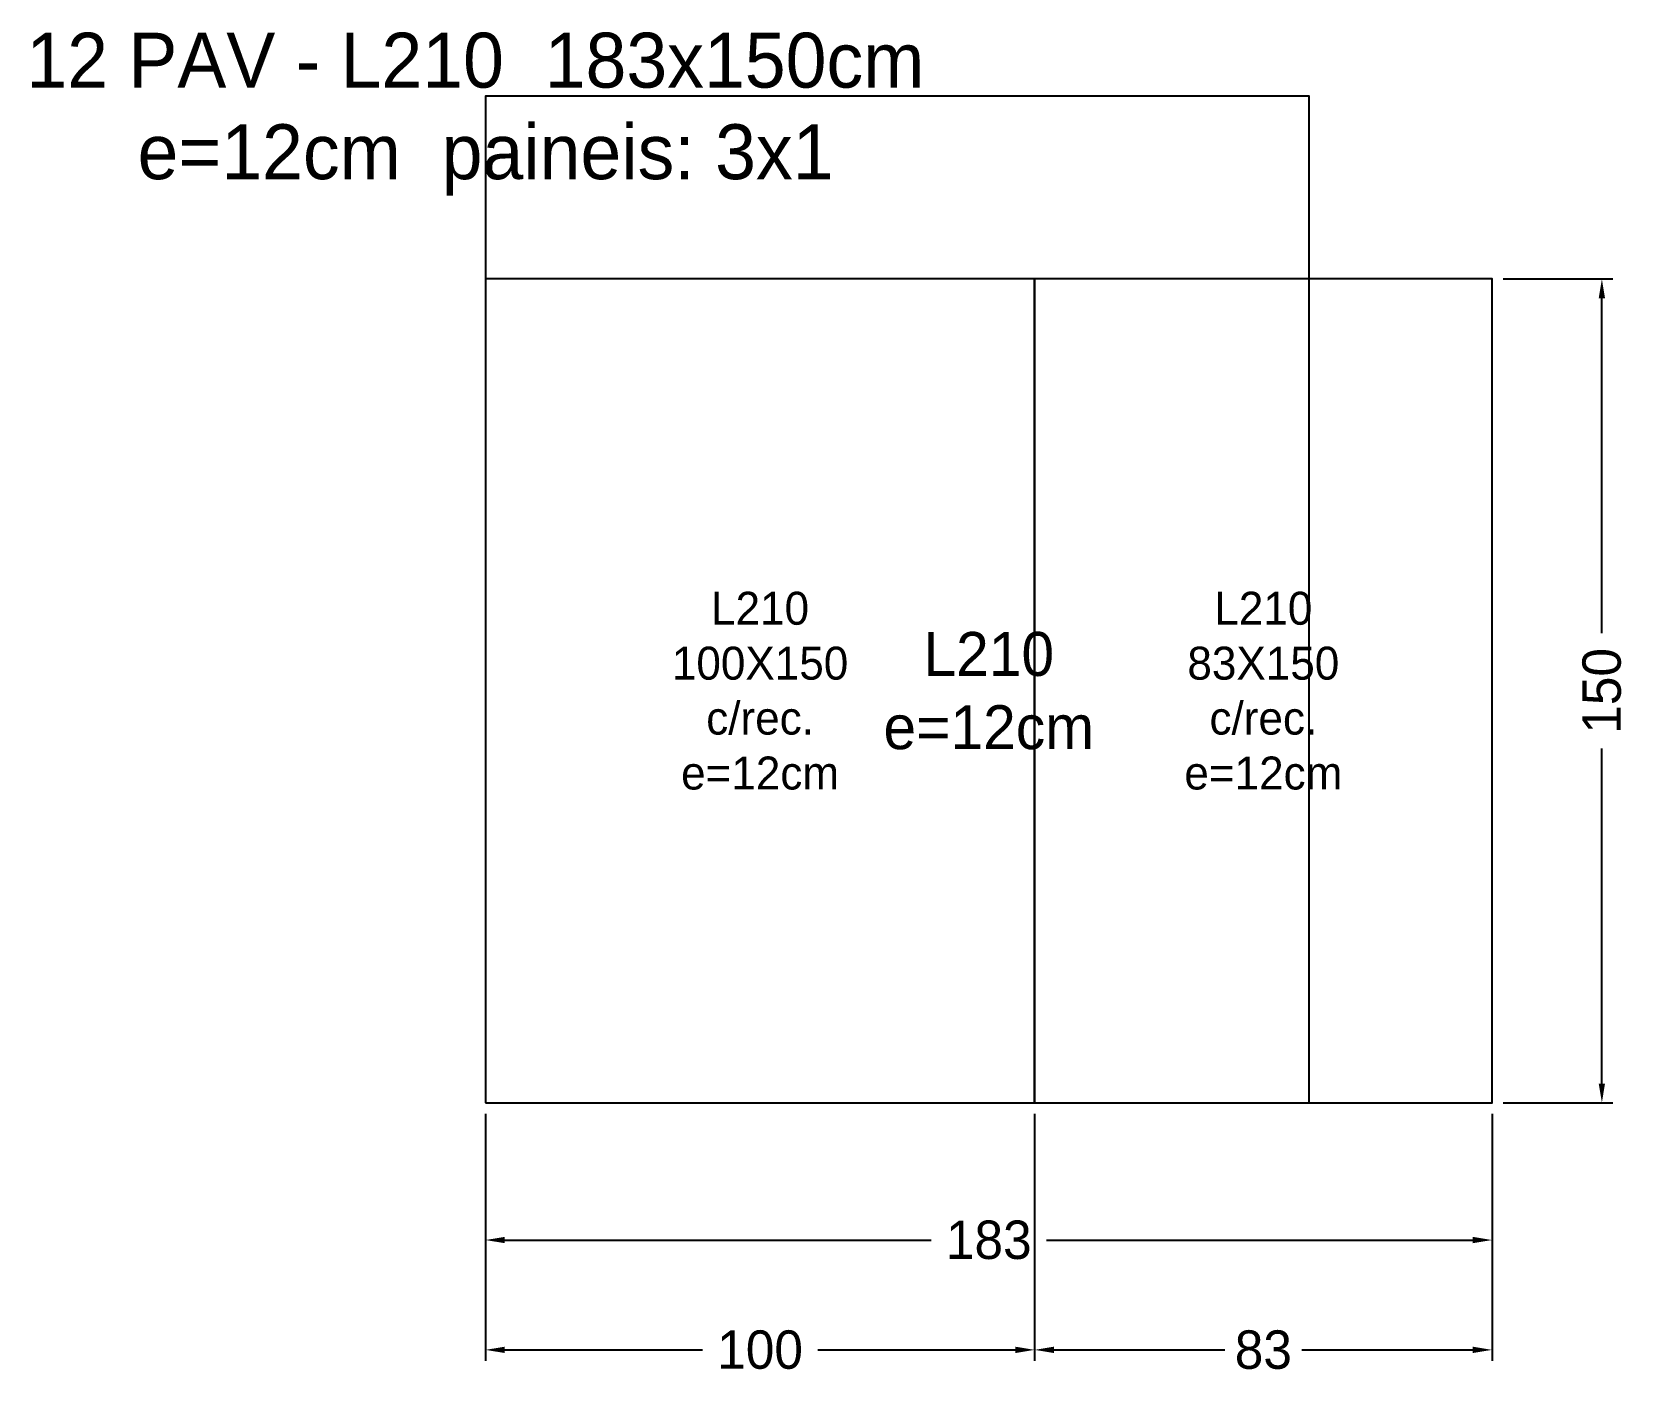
# Model space of a CAD drawing. Header units: metres. Extents: x -83 to 208, y -50 to 195.
import ezdxf

# ---------------------------------------------------------------- set-up
doc = ezdxf.new("R2010")
doc.units = ezdxf.units.M
for name, color, linetype in [('AUX00', 2, 'Continuous'), ('Contorno', 7, 'Continuous'), ('COTA', 3, 'Continuous'), ('NOMENCLATURA', 2, 'Continuous'), ('Paineis', 3, 'Continuous'), ('Texto Secao', 2, 'Continuous')]:
    doc.layers.add(name, color=color, linetype=linetype)
doc.dimstyles.new('COTA_LJ', dxfattribs={"dimtxt": 7, "dimasz": 3.5, "dimexe": 2, "dimexo": 2, "dimgap": 1.5, "dimtad": 1, "dimdec": 1, "dimcen": 2.5, "dimclrd": 3, "dimclre": 3, "dimclrt": 3, "dimazin": 3, "dimtfac": 1, "dimtmove": 0, "dimatfit": 3})

# ---------------------------------------------------------------- blocks, each defined once
blk = doc.blocks.new('_CLOSEDFILLED')
at = {"color": 0, "linetype": 'BYBLOCK'}
blk.add_solid([(-1, 0.164), (0, 0), (-1, -0.164)], dxfattribs=at)
blk = doc.blocks.new('*D1')
at = {"color": 3}
for p, q in [((0, -2), (0, -27)), ((183.3, -2), (183.3, -27)), ((3.5, -25), (81.15, -25)), ((102.15, -25), (179.8, -25))]:
    blk.add_line(p, q, dxfattribs=at)
at = {"layer": 'Defpoints'}
for p in [(0, 0), (183.3, 0), (0, -25)]:
    blk.add_point(p, dxfattribs=at)
at = {"layer": 'COTA', "color": 3, "xscale": 3.5, "yscale": 3.5, "rotation": 180}
blk.add_blockref('_CLOSEDFILLED', (0, -25), dxfattribs=at)
at = {"layer": 'COTA', "color": 3, "xscale": 3.5, "yscale": 3.5}
blk.add_blockref('_CLOSEDFILLED', (183.3, -25), dxfattribs=at)
at = {"layer": 'COTA', "color": 3, "insert": (91.65, -25), "char_height": 7, "attachment_point": 5}
blk.add_mtext('183', dxfattribs=at)
blk = doc.blocks.new('*D2')
at = {"color": 3}
for p, q in [((185.3, 150), (205.3, 150)), ((203.3, 85.5), (203.3, 146.5)), ((203.3, 3.5), (203.3, 64.5)), ((185.3, 0), (205.3, 0))]:
    blk.add_line(p, q, dxfattribs=at)
at = {"layer": 'Defpoints'}
for p in [(183.3, 150), (183.3, 0), (203.3, 0)]:
    blk.add_point(p, dxfattribs=at)
at = {"layer": 'COTA', "color": 3, "xscale": 3.5, "yscale": 3.5}
for p, rotation in [((203.3, 150), 90), ((203.3, 0), 270)]:
    blk.add_blockref('_CLOSEDFILLED', p, dxfattribs=dict(at, rotation=rotation))
at = {"layer": 'COTA', "color": 3, "insert": (203.3, 75), "char_height": 7, "attachment_point": 5, "rotation": 90}
blk.add_mtext('150', dxfattribs=at)
blk = doc.blocks.new('*D3')
at = {"color": 3}
for p, q in [((0, -2), (0, -47)), ((100, -2), (100, -47)), ((3.5, -45), (39.5, -45)), ((60.5, -45), (96.5, -45))]:
    blk.add_line(p, q, dxfattribs=at)
at = {"layer": 'Defpoints'}
for p in [(0, 0), (100, 0), (0, -45)]:
    blk.add_point(p, dxfattribs=at)
at = {"layer": 'COTA', "color": 3, "xscale": 3.5, "yscale": 3.5, "rotation": 180}
blk.add_blockref('_CLOSEDFILLED', (0, -45), dxfattribs=at)
at = {"layer": 'COTA', "color": 3, "xscale": 3.5, "yscale": 3.5}
blk.add_blockref('_CLOSEDFILLED', (100, -45), dxfattribs=at)
at = {"layer": 'COTA', "color": 3, "insert": (50, -45), "char_height": 7, "attachment_point": 5}
blk.add_mtext('100', dxfattribs=at)
blk = doc.blocks.new('*D4')
at = {"color": 3}
for p, q in [((100, -2), (100, -47)), ((183.3, -2), (183.3, -47)), ((103.5, -45), (134.65, -45)), ((148.65, -45), (179.8, -45))]:
    blk.add_line(p, q, dxfattribs=at)
at = {"layer": 'Defpoints'}
for p in [(100, 0), (183.3, 0), (100, -45)]:
    blk.add_point(p, dxfattribs=at)
at = {"layer": 'COTA', "color": 3, "xscale": 3.5, "yscale": 3.5, "rotation": 180}
blk.add_blockref('_CLOSEDFILLED', (100, -45), dxfattribs=at)
at = {"layer": 'COTA', "color": 3, "xscale": 3.5, "yscale": 3.5}
blk.add_blockref('_CLOSEDFILLED', (183.3, -45), dxfattribs=at)
at = {"layer": 'COTA', "color": 3, "insert": (141.65, -45), "char_height": 7, "attachment_point": 5}
blk.add_mtext('83', dxfattribs=at)

msp = doc.modelspace()

# ---------------------------------------------------------------- linework, layer by layer
at = {"layer": 'Contorno'}
msp.add_lwpolyline([(0, 0), (150, 0), (150, 183.3), (0, 183.3), (0, 0)], close=True, dxfattribs=at)
at = {"layer": 'Paineis'}
for points in [[(0, 0), (100, 0), (100, 150), (0, 150)], [(100, 0), (183.3, 0), (183.3, 150), (100, 150)]]:
    msp.add_lwpolyline(points, close=True, dxfattribs=at)

# ---------------------------------------------------------------- texts
at = {"layer": 'AUX00', "char_height": 6, "attachment_point": 5}
for s, insert, width in [('\\pxqc;L210^J100X150^Jc/rec.^Je=12cm', (50, 75), 100), ('\\pxqc;L210^J83X150^Jc/rec.^Je=12cm', (141.65, 75), 83.3)]:
    msp.add_mtext(s, dxfattribs=dict(at, insert=insert, width=width))
at = {"layer": 'NOMENCLATURA', "insert": (0, 180), "char_height": 10, "width": 203.3, "attachment_point": 5}
msp.add_mtext('12 PAV - L210  183x150cm  e=12cm  paineis: 3x1', dxfattribs=at)
at = {"layer": 'Texto Secao', "insert": (91.65, 75), "char_height": 8, "width": 183.3, "attachment_point": 5}
msp.add_mtext('L210\\Pe=12cm', dxfattribs=at)

# ---------------------------------------------------------------- dimensions: what is measured, and where the dimension line sits
at = {"layer": 'COTA'}
dim = msp.add_linear_dim(base=(203.3, 0), p1=(183.3, 0), p2=(183.3, 150), angle=90, dimstyle='COTA_LJ', dxfattribs=at)
dim.commit()
dim.dimension.update_dxf_attribs({"geometry": '*D2', "text_midpoint": (203.3, 75)})
for base, p1, p2, picture, middle in [((0, -25), (0, 0), (183.3, 0), '*D1', (91.65, -25)), ((0, -45), (0, 0), (100, 0), '*D3', (50, -45)), ((100, -45), (100, 0), (183.3, 0), '*D4', (141.65, -45))]:
    dim = msp.add_linear_dim(base=base, p1=p1, p2=p2, dimstyle='COTA_LJ', dxfattribs=at)
    dim.commit()
    dim.dimension.update_dxf_attribs({"geometry": picture, "text_midpoint": middle})

doc.saveas('drawing.dxf')
